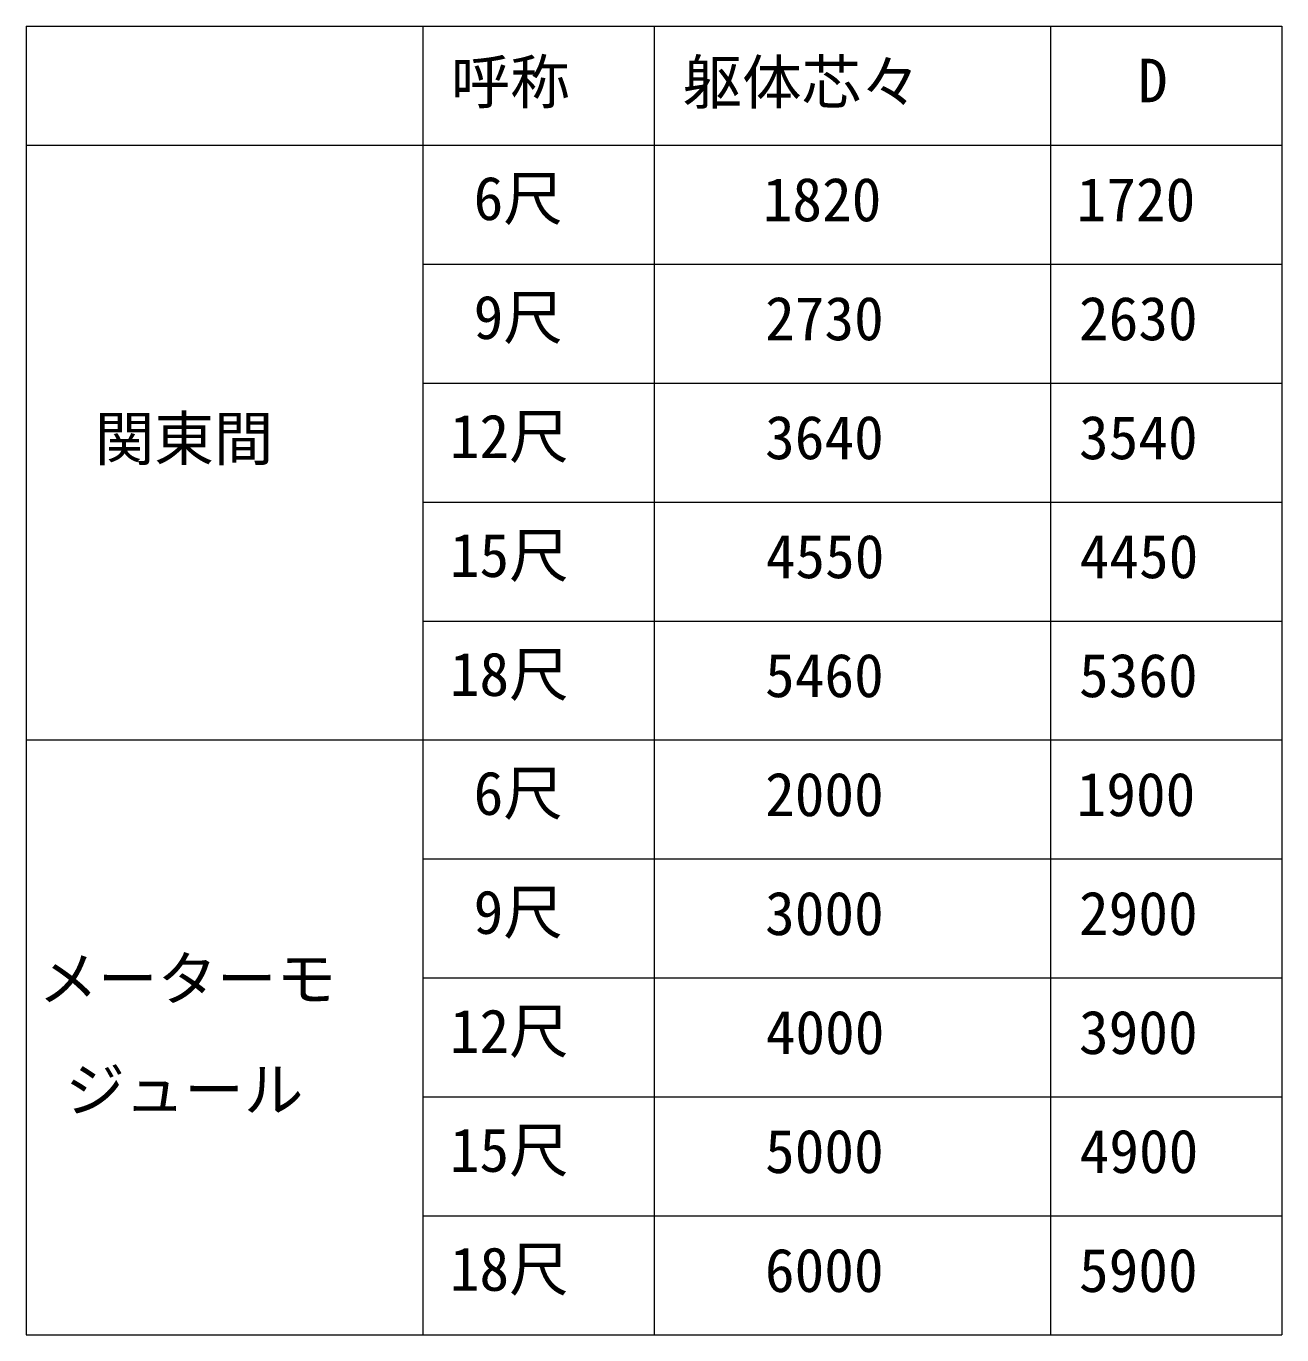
# Model space of a CAD drawing. Units: millimetres, scale not verified. Extents: x -1050 to 1050, y -1570 to 1562.
# Drawn here: x -180 to 200, y -590 to -194 of the extents above; entities that cross this region are included whole.
import ezdxf
from ezdxf.enums import TextEntityAlignment as Align

# ---------------------------------------------------------------- set-up
doc = ezdxf.new("R2010")
doc.units = ezdxf.units.MM
doc.header["$LTSCALE"] = 8
doc.layers.add('0-1_TABLE1', color=7, linetype='Continuous', lineweight=18)
doc.styles.add('ＭＳ ゴシック', font='')
doc.styles.get('ＭＳ ゴシック').set_extended_font_data('MS Gothic')

msp = doc.modelspace()

# ---------------------------------------------------------------- linework, layer by layer
at = {"layer": '0-1_TABLE1'}
for p, q in [((-180, -194), (200, -194)), ((-180, -194), (-180, -590)), ((-60, -194), (-60, -590)), ((10, -194), (10, -590)), ((130, -194), (130, -590)), ((200, -194), (200, -590)), ((-180, -230), (200, -230)), ((-60, -266), (200, -266)), ((-60, -302), (200, -302)), ((-60, -338), (200, -338)), ((-60, -374), (200, -374)), ((-180, -410), (200, -410)), ((-60, -446), (200, -446)), ((-60, -482), (200, -482)), ((-60, -518), (200, -518)), ((-60, -554), (200, -554)), ((-180, -590), (200, -590))]:
    msp.add_line(p, q, dxfattribs=at)

# ---------------------------------------------------------------- texts
at = {"layer": '0-1_TABLE1', "style": 'ＭＳ ゴシック'}
for s, p in [('呼称', (-51.489, -221.409)), ('躯体芯々', (18.659, -221.511)), ('D', (156.46, -221)), ('6尺', (-44.585, -256.642)), ('1820', (42.898, -257)), ('1720', (137.898, -257)), ('9尺', (-44.585, -292.642)), ('2730', (43.614, -293)), ('2630', (138.614, -293)), ('関東間', (-159.222, -329.358)), ('12尺', (-51.795, -328.642)), ('3640', (43.614, -329)), ('3540', (138.614, -329)), ('15尺', (-51.795, -364.642)), ('4550', (43.818, -365)), ('4450', (138.818, -365)), ('18尺', (-51.795, -400.642)), ('5460', (43.614, -401)), ('5360', (138.614, -401)), ('6尺', (-44.585, -436.642)), ('2000', (43.614, -437)), ('1900', (137.898, -437)), ('9尺', (-44.585, -472.642)), ('3000', (43.614, -473)), ('2900', (138.614, -473)), ('メーターモ', (-176.25, -492.773)), ('12尺', (-51.795, -508.642)), ('4000', (43.818, -509)), ('3900', (138.614, -509)), ('ジュール', (-168.119, -526.352)), ('15尺', (-51.795, -544.642)), ('5000', (43.614, -545)), ('4900', (138.818, -545)), ('18尺', (-51.795, -580.642)), ('6000', (43.562, -581)), ('5900', (138.614, -581))]:
    msp.add_text(s, height=13.2, dxfattribs=at).set_placement(p, align=Align.BOTTOM_LEFT)

doc.saveas('drawing.dxf')
